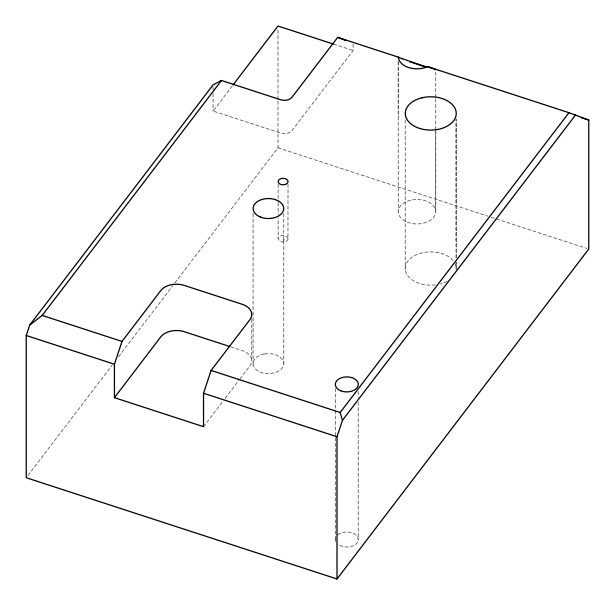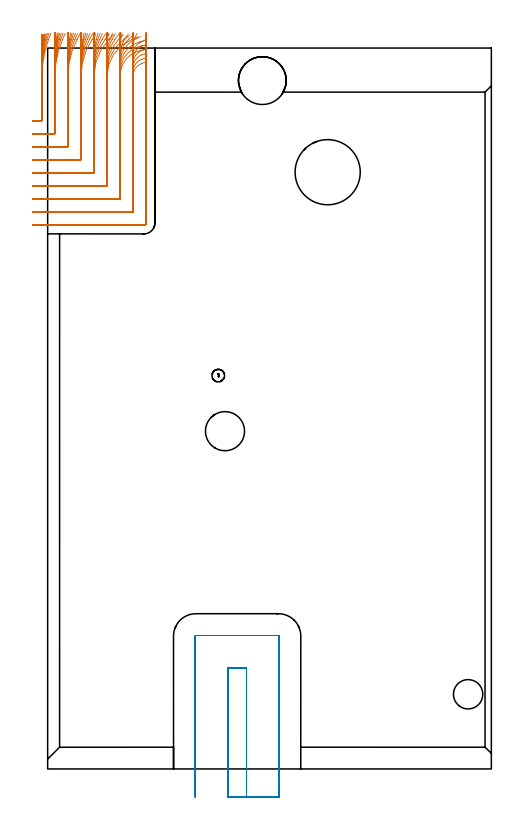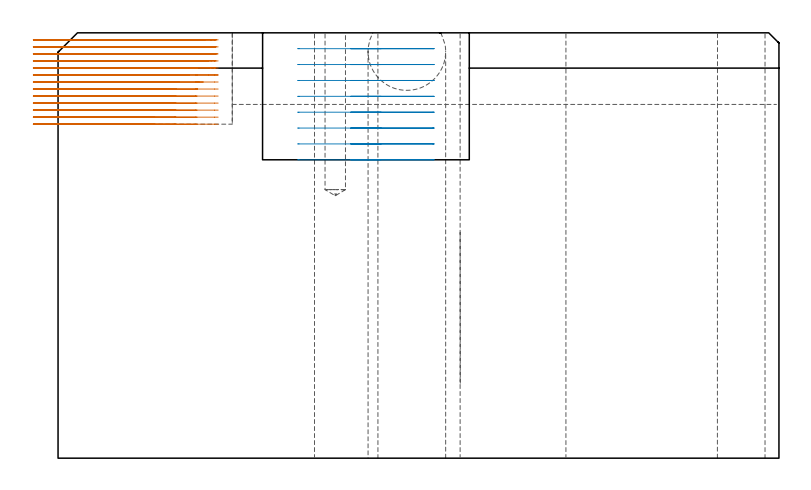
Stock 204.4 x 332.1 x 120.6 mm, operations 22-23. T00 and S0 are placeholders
(PLAN: 23 operations, 15 tool changes, 58.7 min)
(1 SPOT_DRILL | STEP1HOLE | NXT0321_9005460120000 | 0.05 min | 183 mm3)
(2 SPOT_DRILL_1 | STEP1HOLE_1 | NXT0321_9005460120000 | 0.05 min | 183 mm3)
(3 SPOT_DRILL_2 | STEP1HOLE_2 | NXT0321_9005460120000 | 0.03 min | 2 mm3)
(4 SPOT_DRILL_3 | STEP1POCKET | NXT0321_9005460120000 | 0.03 min | 3 mm3)
(5 DRILL_BLIND_HOLE_INTO_CENTER | STEP1HOLE | NXT0301_059 | 0.06 min | 614 mm3)
(6 GUN_DRILL_THROUGH_HOLE | STEP1HOLE | UGT0307_005 | 0.58 min | 5834 mm3)
(7 DRILL_TO_ENLARGE_THROUGH_HOLE | STEP1HOLE | NXT0301_102 | 0.51 min | 10593 mm3)
(8 DRILL_TO_ENLARGE_THROUGH_HOLE_1 | STEP1HOLE | UGT0301_053 | 0.52 min | 28577 mm3)
(9 DRILL_BLIND_HOLE_INTO_CENTER_1 | STEP1HOLE_1 | UGT0301_209 | 0.07 min | 714 mm3)
(10 GUN_DRILL_THROUGH_HOLE_1 | STEP1HOLE_1 | UGT0307_006 | 0.6 min | 6864 mm3)
(11 DRILL_TO_ENLARGE_THROUGH_HOLE_2 | STEP1HOLE_1 | UGT0301_046 | 0.52 min | 22891 mm3)
(12 DRILL_BLIND_HOLE_INTO_CENTER_2 | STEP1HOLE_2 | NXT0301_059 | 0.06 min | 733 mm3)
(13 GUN_DRILL_THROUGH_HOLE_2 | STEP1HOLE_2 | UGT0307_005 | 0.58 min | 5837 mm3)
(14 DRILL_TO_ENLARGE_THROUGH_HOLE_3 | STEP1HOLE_2 | NXT0301_102 | 0.51 min | 10659 mm3)
(15 INDEXABLE_INSERT_DRILL_THROUGH_HOLE_FROM_SOLID | STEP1HOLE_3 | NXT0302_031 | 0.5 min | 85207 mm3)
(16 DRILL_BLIND_HOLE_INTO_CENTER_3 | STEP1POCKET | UGT0301_181 | 0.19 min | 1178 mm3)
(17 AREA_MILL | FG_CHAMFER_SURFACE | UGT0205_001 | 2.02 min | 3195 mm3)
(18 AREA_MILL_1 | FG_CHAMFER_SURFACE_1 | UGT0205_001 | 9.43 min | 31374 mm3)
(19 AREA_MILL_2 | FG_CHAMFER_SURFACE_2 | UGT0205_001 | 3.01 min | 4691 mm3)
(20 AREA_MILL_3 | FG_CHAMFER_SURFACE_3 | UGT0205_001 | 4.03 min | 3661 mm3)
(21 AREA_MILL_4 | FG_CHAMFER_SURFACE_4 | UGT0205_001 | 5.01 min | 1273 mm3)
(22 MILL_CORNER_NOTCH_RECTANGULAR | CORNER_NOTCH_RECTANGULAR | NXT0201_009 | Follow Part, ap 2, ae 75% | 24.31 min | 107706 mm3)
(23 MILL_SLOT | SLOT_PARTIAL_RECTANGULAR | UGT0201_094 | Follow Part, ap 5, ae 75% | 6.01 min | 148623 mm3)
(TOOL NXT0321_9005460120000 | NC Spot Drill, 142deg, 12mm, Carbide, Uncoated | D12 PA142 FL30 Z2)
(TOOL NXT0301_059 | Carbide Drill 8.8mm [860.1-0880-026A1-MM 2214] | D8.8 PA140 FL47 Z2)
(TOOL UGT0307_005 | Gun Drill 8.3 mm | D8.3 PA130 FL24 Z1)
(TOOL NXT0301_102 | Carbide Drill 13.5mm [860.1-1350-108A1-MM 2214] | D13.5 PA140 FL123 Z2)
(TOOL UGT0301_053 | Twist Drill 22 mm | D22 PA118 FL150 Z2)
(TOOL UGT0301_209 | Twist Drill 9.4 mm | D9.4 PA118 FL78 Z2)
(TOOL UGT0307_006 | Gun Drill 9 mm | D9 PA130 FL24 Z1)
(TOOL UGT0301_046 | Twist Drill 18 mm | D18 PA118 FL130 Z2)
(TOOL NXT0302_031 | Index. Insert Drill 30mm [880-D3000L32-05] | D30 PA176 FL150 Z2)
(TOOL UGT0301_181 | Twist Drill 5.8 mm | D5.8 PA118 FL55 Z2)
(TOOL UGT0205_001 | Chamfer Mill 20 x 3 x 45 deg. | D20 FL50 Z2)
(TOOL NXT0201_009 | ENDMILL 8mm [2P460-0800-NA 1630] | D8 FL26 Z6)
(TOOL UGT0201_094 | End mill 20 mm | D20 FL38 Z4)
(OP 22 MILL_CORNER_NOTCH_RECTANGULAR)
G17 G21 G94 G90
T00 M6
G54
G17 G0 G90 X-7. Y298.495 S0 M3
G43 Z130.6 H1
Z118.608
G94 G1 X-4. Y298.5 F250.
X-3.919 F500.
X-2.996
G3 X-2.6 Y298.896 R0.4
G1 Y319.328
G2 X0.425 Y336.1 R48.
G1 X1.474 Y338.911 F250.
G0 Z130.6
X-7. Y292.494
Z118.608
G1 X-4. Y292.5
X-3.919 F500.
X3.004
G3 X3.4 Y292.896 R0.4
G1 Y319.328
G2 X6.894 Y336.1 R42.
G1 X8.092 Y338.85 F250.
G0 Z130.6
X-7. Y286.493
Z118.608
G1 X-4. Y286.5
X-3.919 F500.
X9.003
G3 X9.4 Y286.897 R0.4
G1 Y319.328
G2 X13.546 Y336.1 R36.
G1 X14.943 Y338.755 F250.
G0 Z130.6
X-7. Y280.492
Z118.608
G1 X-4. Y280.5
X-3.919 F500.
X15.003
G3 X15.4 Y280.897 R0.4
G1 Y319.328
G2 X20.526 Y336.1 R30.
G1 X22.203 Y338.587 F250.
G0 Z130.6
X-7. Y274.49
Z118.608
G1 X-4. Y274.5
X-3.919 F500.
X21.003
G3 X21.4 Y274.897 R0.4
G1 Y319.328
G2 X28.233 Y336.1 R24.
G1 X30.329 Y338.246 F250.
G0 Z130.6
X-7. Y268.486
Z118.608
G1 X-4. Y268.5
X-3.919 F500.
X27.003
G3 X27.4 Y268.897 R0.4
G1 Y319.328
G2 X38.865 Y336.1 R18.
G1 X41.66 Y337.189 F250.
G0 Z130.6
X-7. Y262.479
Z118.608
G1 X-4. Y262.5
X-3.919 F500.
X33.003
G3 X33.4 Y262.897 R0.4
G1 Y319.328
G2 X43.4 Y331.16 R12.
G1 X44.879 Y331.41 F250.
G0 Z130.6
X-7. Y256.459
Z118.608
G1 X-4. Y256.499
X-3.919 Y256.5 F500.
X39.003
G3 X39.4 Y256.897 R0.4
G1 Y319.328
G2 X43.401 Y324.985 R6.
G1 X44.815 Y325.485 F250.
G0 Z130.6
X-6.919 Y250.5
Z118.608
G1 X-3.919
X44.4 F500.
G3 X45.4 Y251.5 R1.
G1 Y319.328
Y322.328 F250.
G0 Z130.6
X-7. Y298.5
Z116.615
G1 X-4.
X-2.996 F500.
G3 X-2.6 Y298.896 R0.4
G1 Y321.32
G2 X-0.271 Y336.091 R48.
G1 X0.652 Y338.945 F250.
G0 Z130.6
X-7. Y292.5
Z116.615
G1 X-4.
X3.004 F500.
G3 X3.4 Y292.896 R0.4
G1 Y321.32
G2 X6.086 Y336.1 R42.
G1 X7.142 Y338.908 F250.
G0 Z130.6
X-7. Y286.5
Z116.615
G1 X-4.
X9.003 F500.
G3 X9.4 Y286.897 R0.4
G1 Y321.32
G2 X12.574 Y336.1 R36.
G1 X13.805 Y338.836 F250.
G0 Z130.6
X-7. Y280.5
Z116.615
G1 X-4.
X15.003 F500.
G3 X15.4 Y280.897 R0.4
G1 Y321.32
G2 X19.293 Y336.1 R30.
G1 X20.771 Y338.711 F250.
G0 Z130.6
X-7. Y274.5
Z116.615
G1 X-4.
X21.003 F500.
G3 X21.4 Y274.897 R0.4
G1 Y321.32
G2 X26.491 Y336.1 R24.
G1 X28.338 Y338.464 F250.
G0 Z130.6
X-7. Y268.5
Z116.615
G1 X-4.
X27.003 F500.
G3 X27.4 Y268.897 R0.4
G1 Y321.32
G2 X35.126 Y336.1 R18.
G1 X37.589 Y337.812 F250.
G0 Z130.6
X-7. Y262.5
Z116.615
G1 X-4.
X33.003 F500.
G3 X33.4 Y262.897 R0.4
G1 Y321.32
G2 X43.265 Y333.129 R12.
G1 X44.741 Y333.396 F250.
G0 Z130.6
X-7. Y256.5
Z116.615
G1 X-4.
X39.003 F500.
G3 X39.4 Y256.897 R0.4
G1 Y321.32
G2 X43.401 Y326.978 R6.
G1 X44.815 Y327.477 F250.
G0 Z130.6
X-7. Y250.5
Z116.615
G1 X-4.
X44.4 F500.
G3 X45.4 Y251.5 R1.
G1 Y321.32
Y324.32 F250.
G0 Z130.6
X-7. Y298.5
Z114.623
G1 X-4.
X-2.996 F500.
G3 X-2.6 Y298.896 R0.4
G1 Y323.313
G2 X-0.893 Y335.999 R48.
G1 X-0.1 Y338.892 F250.
G0 Z130.6
X-7. Y292.5
Z114.623
G1 X-4.
X3.004 F500.
G3 X3.4 Y292.896 R0.4
G1 Y323.313
G2 X5.394 Y336.1 R42.
G1 X6.307 Y338.958 F250.
G0 Z130.6
X-7. Y286.5
Z114.623
G1 X-4.
X9.003 F500.
G3 X9.4 Y286.897 R0.4
G1 Y323.313
G2 X11.748 Y336.1 R36.
G1 X12.813 Y338.904 F250.
G0 Z130.6
X-7. Y280.5
Z114.623
G1 X-4.
X15.003 F500.
G3 X15.4 Y280.897 R0.4
G1 Y323.313
G2 X18.262 Y336.1 R30.
G1 X19.54 Y338.814 F250.
G0 Z130.6
X-7. Y274.5
Z114.623
G1 X-4.
X21.003 F500.
G3 X21.4 Y274.897 R0.4
G1 Y323.313
G2 X25.09 Y336.1 R24.
G1 X26.689 Y338.639 F250.
G0 Z130.6
X-7. Y268.5
Z114.623
G1 X-4.
X27.003 F500.
G3 X27.4 Y268.897 R0.4
G1 Y323.313
G2 X32.732 Y336.1 R18.
G1 X34.863 Y338.211 F250.
G0 Z130.6
X-7. Y262.5
Z114.623
G1 X-4.
X33.003 F500.
G3 X33.4 Y262.897 R0.4
G1 Y323.313
G2 X42.261 Y334.895 R12.
G1 X45.157 Y335.68 F250.
G0 Z130.6
X-7. Y256.5
Z114.623
G1 X-4.
X39.003 F500.
G3 X39.4 Y256.897 R0.4
G1 Y323.313
G2 X43.4 Y328.97 R6.
G1 X44.815 Y329.47 F250.
G0 Z130.6
X-7. Y250.5
Z114.623
G1 X-4.
X44.4 F500.
G3 X45.4 Y251.5 R1.
G1 Y323.313
Y326.313 F250.
G0 Z130.6
X-7. Y298.5
Z112.631
G1 X-4.
X-2.996 F500.
G3 X-2.6 Y298.896 R0.4
G1 Y325.297
G2 X-1.429 Y335.836 R48.
G1 X-0.77 Y338.763 F250.
G0 Z130.6
X-7. Y292.5
Z112.631
G1 X-4.
X3.004 F500.
G3 X3.4 Y292.896 R0.4
G1 Y325.297
G2 X4.813 Y336.1 R42.
G1 X5.585 Y338.999 F250.
G0 Z130.6
X-7. Y286.5
Z112.631
G1 X-4.
X9.003 F500.
G3 X9.4 Y286.897 R0.4
G1 Y325.297
G2 X11.059 Y336.1 R36.
G1 X11.959 Y338.962 F250.
G0 Z130.6
X-7. Y280.5
Z112.631
G1 X-4.
X15.003 F500.
G3 X15.4 Y280.897 R0.4
G1 Y325.297
G2 X17.413 Y336.1 R30.
G1 X18.493 Y338.899 F250.
G0 Z130.6
X-7. Y274.5
Z112.631
G1 X-4.
X21.003 F500.
G3 X21.4 Y274.897 R0.4
G1 Y325.297
G2 X23.969 Y336.1 R24.
G1 X25.319 Y338.779 F250.
G0 Z130.6
X-7. Y268.5
Z112.631
G1 X-4.
X27.003 F500.
G3 X27.4 Y268.897 R0.4
G1 Y325.297
G2 X31.002 Y336.1 R18.
G1 X32.803 Y338.5 F250.
G0 Z130.6
X-7. Y262.5
Z112.631
G1 X-4.
X33.003 F500.
G3 X33.4 Y262.897 R0.4
G1 Y325.297
G2 X40.063 Y336.045 R12.
G1 X42.75 Y337.379 F250.
G0 Z130.6
X-7. Y256.5
Z112.631
G1 X-4.
X39.003 F500.
G3 X39.4 Y256.897 R0.4
G1 Y325.297
G2 X43.4 Y330.954 R6.
G1 X44.814 Y331.454 F250.
G0 Z130.6
X-7. Y250.5
Z112.631
G1 X-4.
X44.4 F500.
G3 X45.4 Y251.5 R1.
G1 Y325.297
Y328.297 F250.
G0 Z130.6
X-7. Y298.5
Z110.638
G1 X-4.
X-2.996 F500.
G3 X-2.6 Y298.896 R0.4
G1 Y327.289
G2 X-1.869 Y335.637 R48.
G1 X-1.347 Y338.591 F250.
G0 Z130.6
X-7. Y292.5
Z110.638
G1 X-4.
X3.004 F500.
G3 X3.4 Y292.896 R0.4
G1 Y327.289
G2 X4.335 Y336.1 R42.
G1 X4.964 Y339.033 F250.
G0 Z130.6
X-7. Y286.5
Z110.638
G1 X-4.
X9.003 F500.
G3 X9.4 Y286.897 R0.4
G1 Y327.289
G2 X10.495 Y336.1 R36.
G1 X11.229 Y339.009 F250.
G0 Z130.6
X-7. Y280.5
Z110.638
G1 X-4.
X15.003 F500.
G3 X15.4 Y280.897 R0.4
G1 Y327.289
G2 X16.723 Y336.1 R30.
G1 X17.604 Y338.968 F250.
G0 Z130.6
X-7. Y274.5
Z110.638
G1 X-4.
X21.003 F500.
G3 X21.4 Y274.897 R0.4
G1 Y327.289
G2 X23.076 Y336.1 R24.
G1 X24.177 Y338.891 F250.
G0 Z130.6
X-7. Y268.5
Z110.638
G1 X-4.
X27.003 F500.
G3 X27.4 Y268.897 R0.4
G1 Y327.289
G2 X29.704 Y336.1 R18.
G1 X31.172 Y338.716 F250.
G0 Z130.6
X-7. Y262.5
Z110.638
G1 X-4.
X33.003 F500.
G3 X33.4 Y262.897 R0.4
G1 Y327.289
G2 X37.253 Y336.1 R12.
G1 X39.456 Y338.137 F250.
G0 Z130.6
X-7. Y256.5
Z110.638
G1 X-4.
X39.003 F500.
G3 X39.4 Y256.897 R0.4
G1 Y327.289
G2 X43.316 Y332.915 R6.
G1 X44.723 Y333.436 F250.
G0 Z130.6
X-7. Y250.5
Z110.638
G1 X-4.
X44.4 F500.
G3 X45.4 Y251.5 R1.
G1 Y327.289
Y330.289 F250.
G0 Z130.6
X-7. Y298.5
Z108.646
G1 X-4.
X-2.996 F500.
G3 X-2.6 Y298.896 R0.4
G1 Y329.354
G2 X-2.214 Y335.432 R48.
G1 X-1.834 Y338.407 F250.
G0 Z130.6
X-7. Y292.5
Z108.646
G1 X-4.
X3.004 F500.
G3 X3.4 Y292.896 R0.4
G1 Y329.354
G2 X3.945 Y336.1 R42.
G1 X4.427 Y339.061 F250.
G0 Z130.6
X-7. Y286.5
Z108.646
G1 X-4.
X9.004 F500.
G3 X9.4 Y286.896 R0.4
G1 Y329.354
G2 X10.038 Y336.1 R36.
G1 X10.6 Y339.047 F250.
G0 Z130.6
X-7. Y280.5
Z108.646
G1 X-4.
X15.003 F500.
G3 X15.4 Y280.897 R0.4
G1 Y329.354
G2 X16.168 Y336.1 R30.
G1 X16.843 Y339.023 F250.
G0 Z130.6
X-7. Y274.5
Z108.646
G1 X-4.
X21.003 F500.
G3 X21.4 Y274.897 R0.4
G1 Y329.354
G2 X22.368 Y336.1 R24.
G1 X23.211 Y338.979 F250.
G0 Z130.6
X-7. Y268.5
Z108.646
G1 X-4.
X27.003 F500.
G3 X27.4 Y268.897 R0.4
G1 Y329.354
G2 X28.712 Y336.1 R18.
G1 X29.836 Y338.881 F250.
G0 Z130.6
X-7. Y262.5
Z108.646
G1 X-4.
X33.003 F500.
G3 X33.4 Y262.897 R0.4
G1 Y329.354
G2 X35.476 Y336.1 R12.
G1 X37.162 Y338.581 F250.
G0 Z130.6
X-7. Y256.5
Z108.646
G1 X-4.
X39.003 F500.
G3 X39.4 Y256.897 R0.4
G1 Y329.354
G2 X42.697 Y334.711 R6.
G1 X45.375 Y336.062 F250.
G0 Z130.6
X-7. Y250.5
Z108.646
G1 X-4.
X44.4 F500.
G3 X45.4 Y251.5 R1.
G1 Y329.354
Y332.354 F250.
G0 Z130.6
X-7. Y298.5
Z106.654
G1 X-4.
X-2.996 F500.
G3 X-2.6 Y298.896 R0.4
G1 Y333.612
G2 X-2.575 Y335.161 R48.
G1 X-2.478 Y338.159 F250.
G0 Z130.6
X-7. Y292.5
Z106.654
G1 X-4.
X3.004 F500.
G3 X3.4 Y292.896 R0.4
G1 Y333.612
G2 X3.474 Y336.1 R42.
G1 X3.651 Y339.095 F250.
G0 Z130.6
X-7. Y286.5
Z106.654
G1 X-4.
X9.004 F500.
G3 X9.4 Y286.896 R0.4
G1 Y333.612
G2 X9.486 Y336.1 R36.
G1 X9.693 Y339.093 F250.
G0 Z130.6
X-7. Y280.5
Z106.654
G1 X-4.
X15.003 F500.
G3 X15.4 Y280.897 R0.4
G1 Y333.612
G2 X15.503 Y336.1 R30.
G1 X15.752 Y339.09 F250.
G0 Z130.6
X-7. Y274.5
Z106.654
G1 X-4.
X21.003 F500.
G3 X21.4 Y274.897 R0.4
G1 Y333.612
G2 X21.529 Y336.1 R24.
G1 X21.84 Y339.084 F250.
G0 Z130.6
X-7. Y268.5
Z106.654
G1 X-4.
X27.003 F500.
G3 X27.4 Y268.897 R0.4
G1 Y333.612
G2 X27.573 Y336.1 R18.
G1 X27.987 Y339.071 F250.
G0 Z130.6
X-7. Y262.5
Z106.654
G1 X-4.
X33.003 F500.
G3 X33.4 Y262.897 R0.4
G1 Y333.612
G2 X33.661 Y336.1 R12.
G1 X34.283 Y339.035 F250.
G0 Z130.6
X-7. Y256.5
Z106.654
G1 X-4.
X39.003 F500.
G3 X39.4 Y256.897 R0.4
G1 Y333.612
G2 X39.94 Y336.1 R6.
G1 X41.184 Y338.83 F250.
G0 Z130.6
X-7. Y250.5
Z106.654
G1 X-4.
X44.4 F500.
G3 X45.4 Y251.5 R1.
G1 Y333.612
Y336.612 F250.
G0 Z130.6
X-7. Y298.5
Z104.662
G1 X-4.
X-2.996 F500.
G3 X-2.6 Y298.896 R0.4
G1 Y335.14
Y338.14 F250.
G0 Z130.6
X-7. Y292.5
Z104.662
G1 X-4.
X3.004 F500.
G3 X3.4 Y292.896 R0.4
G1 Y335.742
G2 X3.402 Y336.1 R42.
G1 X3.427 Y339.1 F250.
G0 Z130.6
X-7. Y286.5
Z104.662
G1 X-4.
X9.004 F500.
G3 X9.4 Y286.896 R0.4
G1 Y335.742
G2 X9.402 Y336.1 R36.
G1 X9.432 Y339.1 F250.
G0 Z130.6
X-7. Y280.5
Z104.662
G1 X-4.
X15.003 F500.
G3 X15.4 Y280.897 R0.4
G1 Y335.742
G2 X15.402 Y336.1 R30.
G1 X15.438 Y339.1 F250.
G0 Z130.6
X-7. Y274.5
Z104.662
G1 X-4.
X21.003 F500.
G3 X21.4 Y274.897 R0.4
G1 Y335.742
G2 X21.403 Y336.1 R24.
G1 X21.447 Y339.1 F250.
G0 Z130.6
X-7. Y268.5
Z104.662
G1 X-4.
X27.003 F500.
G3 X27.4 Y268.897 R0.4
G1 Y335.742
G2 X27.404 Y336.1 R18.
G1 X27.463 Y339.099 F250.
G0 Z130.6
X-7. Y262.5
Z104.662
G1 X-4.
X33.003 F500.
G3 X33.4 Y262.897 R0.4
G1 Y335.742
G2 X33.405 Y336.1 R12.
G1 X33.495 Y339.099 F250.
G0 Z130.6
X-7. Y256.5
Z104.662
G1 X-4.
X39.003 F500.
G3 X39.4 Y256.897 R0.4
G1 Y335.742
G2 X39.411 Y336.1 R6.
G1 X39.589 Y339.095 F250.
G0 Z130.6
X-7. Y250.5
Z104.662
G1 X-4.
X44.4 F500.
G3 X45.4 Y251.5 R1.
G1 Y335.742
Y338.742 F250.
G0 Z130.6
X-7. Y298.5
Z102.669
G1 X-4.
X-2.996 F500.
G3 X-2.6 Y298.896 R0.4
G1 Y335.14
Y338.14 F250.
G0 Z130.6
X-7. Y292.5
Z102.669
G1 X-4.
X3.004 F500.
G3 X3.4 Y292.896 R0.4
G1 Y336.1
Y339.1 F250.
G0 Z130.6
X-7. Y286.5
Z102.669
G1 X-4.
X9.004 F500.
G3 X9.4 Y286.896 R0.4
G1 Y336.1
Y339.1 F250.
G0 Z130.6
X-7. Y280.5
Z102.669
G1 X-4.
X15.003 F500.
G3 X15.4 Y280.897 R0.4
G1 Y336.1
Y339.1 F250.
G0 Z130.6
X-7. Y274.5
Z102.669
G1 X-4.
X21.003 F500.
G3 X21.4 Y274.897 R0.4
G1 Y336.1
Y339.1 F250.
G0 Z130.6
X-7. Y268.5
Z102.669
G1 X-4.
X27.003 F500.
G3 X27.4 Y268.897 R0.4
G1 Y336.1
Y339.1 F250.
G0 Z130.6
X-7. Y262.5
Z102.669
G1 X-4.
X33.003 F500.
G3 X33.4 Y262.897 R0.4
G1 Y336.1
Y339.1 F250.
G0 Z130.6
X-7. Y256.5
Z102.669
G1 X-4.
X39.003 F500.
G3 X39.4 Y256.897 R0.4
G1 Y336.1
Y339.1 F250.
G0 Z130.6
X-7. Y250.5
Z102.669
G1 X-4.
X44.4 F500.
G3 X45.4 Y251.5 R1.
G1 Y336.1
Y339.1 F250.
G0 Z130.6
X-7. Y298.5
Z100.677
G1 X-4.
X-2.996 F500.
G3 X-2.6 Y298.896 R0.4
G1 Y335.14
Y338.14 F250.
G0 Z130.6
X-7. Y292.5
Z100.677
G1 X-4.
X3.004 F500.
G3 X3.4 Y292.896 R0.4
G1 Y336.1
Y339.1 F250.
G0 Z130.6
X-7. Y286.5
Z100.677
G1 X-4.
X9.004 F500.
G3 X9.4 Y286.896 R0.4
G1 Y336.1
Y339.1 F250.
G0 Z130.6
X-7. Y280.5
Z100.677
G1 X-4.
X15.003 F500.
G3 X15.4 Y280.897 R0.4
G1 Y336.1
Y339.1 F250.
G0 Z130.6
X-7. Y274.5
Z100.677
G1 X-4.
X21.003 F500.
G3 X21.4 Y274.897 R0.4
G1 Y336.1
Y339.1 F250.
G0 Z130.6
X-7. Y268.5
Z100.677
G1 X-4.
X27.003 F500.
G3 X27.4 Y268.897 R0.4
G1 Y336.1
Y339.1 F250.
G0 Z130.6
X-7. Y262.5
Z100.677
G1 X-4.
X33.003 F500.
G3 X33.4 Y262.897 R0.4
G1 Y336.1
Y339.1 F250.
G0 Z130.6
X-7. Y256.5
Z100.677
G1 X-4.
X39.003 F500.
G3 X39.4 Y256.897 R0.4
G1 Y336.1
Y339.1 F250.
G0 Z130.6
X-7. Y250.5
Z100.677
G1 X-4.
X44.4 F500.
G3 X45.4 Y251.5 R1.
G1 Y336.1
Y339.1 F250.
G0 Z130.6
X-7. Y298.5
Z98.685
G1 X-4.
X-2.996 F500.
G3 X-2.6 Y298.896 R0.4
G1 Y335.14
Y338.14 F250.
G0 Z130.6
X-7. Y292.5
Z98.685
G1 X-4.
X3.004 F500.
G3 X3.4 Y292.896 R0.4
G1 Y336.1
Y339.1 F250.
G0 Z130.6
X-7. Y286.5
Z98.685
G1 X-4.
X9.004 F500.
G3 X9.4 Y286.896 R0.4
G1 Y336.1
Y339.1 F250.
G0 Z130.6
X-7. Y280.5
Z98.685
G1 X-4.
X15.003 F500.
G3 X15.4 Y280.897 R0.4
G1 Y336.1
Y339.1 F250.
G0 Z130.6
X-7. Y274.5
Z98.685
G1 X-4.
X21.003 F500.
G3 X21.4 Y274.897 R0.4
G1 Y336.1
Y339.1 F250.
G0 Z130.6
X-7. Y268.5
Z98.685
G1 X-4.
X27.003 F500.
G3 X27.4 Y268.897 R0.4
G1 Y336.1
Y339.1 F250.
G0 Z130.6
X-7. Y262.5
Z98.685
G1 X-4.
X33.003 F500.
G3 X33.4 Y262.897 R0.4
G1 Y336.1
Y339.1 F250.
G0 Z130.6
X-7. Y256.5
Z98.685
G1 X-4.
X39.003 F500.
G3 X39.4 Y256.897 R0.4
G1 Y336.1
Y339.1 F250.
G0 Z130.6
X-7. Y250.5
Z98.685
G1 X-4.
X44.4 F500.
G3 X45.4 Y251.5 R1.
G1 Y336.1
Y339.1 F250.
G0 Z130.6
X-7. Y298.5
Z96.692
G1 X-4.
X-2.996 F500.
G3 X-2.6 Y298.896 R0.4
G1 Y335.14
Y338.14 F250.
G0 Z130.6
X-7. Y292.5
Z96.692
G1 X-4.
X3.004 F500.
G3 X3.4 Y292.896 R0.4
G1 Y336.1
Y339.1 F250.
G0 Z130.6
X-7. Y286.5
Z96.692
G1 X-4.
X9.004 F500.
G3 X9.4 Y286.896 R0.4
G1 Y336.1
Y339.1 F250.
G0 Z130.6
X-7. Y280.5
Z96.692
G1 X-4.
X15.003 F500.
G3 X15.4 Y280.897 R0.4
G1 Y336.1
Y339.1 F250.
G0 Z130.6
X-7. Y274.5
Z96.692
G1 X-4.
X21.003 F500.
G3 X21.4 Y274.897 R0.4
G1 Y336.1
Y339.1 F250.
G0 Z130.6
X-7. Y268.5
Z96.692
G1 X-4.
X27.003 F500.
G3 X27.4 Y268.897 R0.4
G1 Y336.1
Y339.1 F250.
G0 Z130.6
X-7. Y262.5
Z96.692
G1 X-4.
X33.003 F500.
G3 X33.4 Y262.897 R0.4
G1 Y336.1
Y339.1 F250.
G0 Z130.6
X-7. Y256.5
Z96.692
G1 X-4.
X39.003 F500.
G3 X39.4 Y256.897 R0.4
G1 Y336.1
Y339.1 F250.
G0 Z130.6
X-7. Y250.5
Z96.692
G1 X-4.
X44.4 F500.
G3 X45.4 Y251.5 R1.
G1 Y336.1
Y339.1 F250.
G0 Z130.6
X-7. Y298.5
Z94.7
G1 X-4.
X-2.996 F500.
G3 X-2.6 Y298.896 R0.4
G1 Y335.14
Y338.14 F250.
G0 Z130.6
X-7. Y292.5
Z94.7
G1 X-4.
X3.004 F500.
G3 X3.4 Y292.896 R0.4
G1 Y336.1
Y339.1 F250.
G0 Z130.6
X-7. Y286.5
Z94.7
G1 X-4.
X9.004 F500.
G3 X9.4 Y286.896 R0.4
G1 Y336.1
Y339.1 F250.
G0 Z130.6
X-7. Y280.5
Z94.7
G1 X-4.
X15.003 F500.
G3 X15.4 Y280.897 R0.4
G1 Y336.1
Y339.1 F250.
G0 Z130.6
X-7. Y274.5
Z94.7
G1 X-4.
X21.003 F500.
G3 X21.4 Y274.897 R0.4
G1 Y336.1
Y339.1 F250.
G0 Z130.6
X-7. Y268.5
Z94.7
G1 X-4.
X27.003 F500.
G3 X27.4 Y268.897 R0.4
G1 Y336.1
Y339.1 F250.
G0 Z130.6
X-7. Y262.5
Z94.7
G1 X-4.
X33.003 F500.
G3 X33.4 Y262.897 R0.4
G1 Y336.1
Y339.1 F250.
G0 Z130.6
X-7. Y256.5
Z94.7
G1 X-4.
X39.003 F500.
G3 X39.4 Y256.897 R0.4
G1 Y336.1
Y339.1 F250.
G0 Z130.6
X-7. Y250.5
Z94.7
G1 X-4.
X44.4 F500.
G3 X45.4 Y251.5 R1.
G1 Y336.1
Y339.1 F250.
G0 Z130.6
M5
M2
(OP 23 MILL_SLOT)
G17 G21 G94 G90
T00 M6
G54
G17 G0 G90 X91.6 Y-13. S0 M3
G43 Z130.6 H0
Z116.1
G94 G1 Y-10. F250.
Y46.5 F500.
X83.
Y-10.
Y-13. F250.
X106.6
Y-10.
Y61.2 F500.
G3 X106.3 Y61.5 R0.3
G1 X68.3
G3 X68. Y61.2 R0.3
G1 Y-10.
Y-13. F250.
G0 X91.6 Z111.6
G1 Y-10.
Y46.5 F500.
X83.
Y-10.
Y-13. F250.
X106.6
Y-10.
Y61.2 F500.
G3 X106.3 Y61.5 R0.3
G1 X68.3
G3 X68. Y61.2 R0.3
G1 Y-10.
Y-13. F250.
G0 X91.6 Z107.1
G1 Y-10.
Y46.5 F500.
X83.
Y-10.
Y-13. F250.
X106.6
Y-10.
Y61.2 F500.
G3 X106.3 Y61.5 R0.3
G1 X68.3
G3 X68. Y61.2 R0.3
G1 Y-10.
Y-13. F250.
G0 X91.6 Z102.6
G1 Y-10.
Y46.5 F500.
X83.
Y-10.
Y-13. F250.
X106.6
Y-10.
Y61.2 F500.
G3 X106.3 Y61.5 R0.3
G1 X68.3
G3 X68. Y61.2 R0.3
G1 Y-10.
Y-13. F250.
G0 X91.6 Z98.1
G1 Y-10.
Y46.5 F500.
X83.
Y-10.
Y-13. F250.
X106.6
Y-10.
Y61.2 F500.
G3 X106.3 Y61.5 R0.3
G1 X68.3
G3 X68. Y61.2 R0.3
G1 Y-10.
Y-13. F250.
G0 X91.6 Z93.6
G1 Y-10.
Y46.5 F500.
X83.
Y-10.
Y-13. F250.
X106.6
Y-10.
Y61.2 F500.
G3 X106.3 Y61.5 R0.3
G1 X68.3
G3 X68. Y61.2 R0.3
G1 Y-10.
Y-13. F250.
G0 X91.6 Z89.1
G1 Y-10.
Y46.5 F500.
X83.
Y-10.
Y-13. F250.
X106.6
Y-10.
Y61.2 F500.
G3 X106.3 Y61.5 R0.3
G1 X68.3
G3 X68. Y61.2 R0.3
G1 Y-10.
Y-13. F250.
G0 X91.6 Z84.6
G1 Y-10.
Y46.5 F500.
X83.
Y-10.
Y-13. F250.
X106.6
Y-10.
Y61.2 F500.
G3 X106.3 Y61.5 R0.3
G1 X68.3
G3 X68. Y61.2 R0.3
G1 Y-10.
Y-13. F250.
G0 Z130.6
M5
M2
